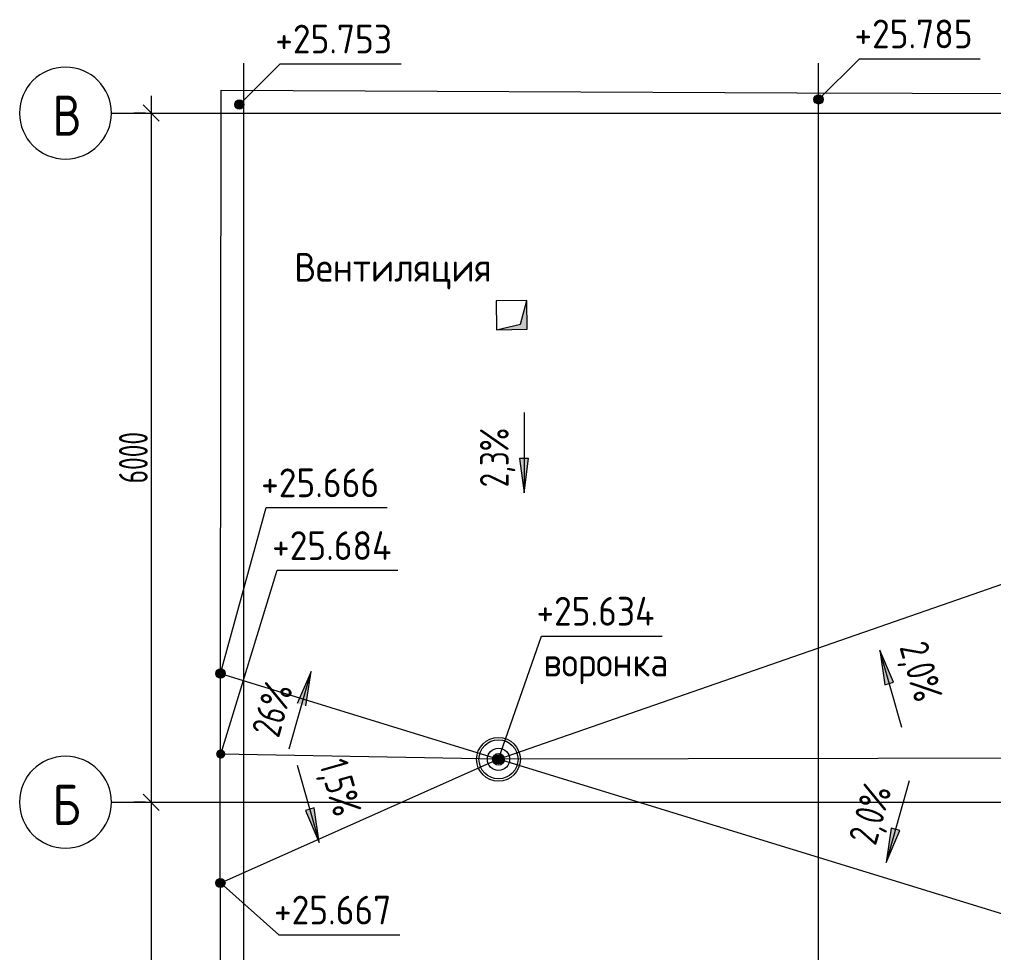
# Model space of a CAD drawing. Header units: millimetres. Extents: x -263990 to 193903, y -164417 to 240530.
# Drawn here: x 93358 to 101834, y -10999 to -2875 of the extents above; entities that cross this region are included whole.
import ezdxf

# ---------------------------------------------------------------- set-up
doc = ezdxf.new("R2010")
doc.units = ezdxf.units.MM
doc.header["$LTSCALE"] = 20
doc.layers.get('0').update_dxf_attribs({"lineweight": 0})
doc.layers.add('Оси_марки', color=7, linetype='Continuous', lineweight=18)
doc.layers.add('Размеры', color=7, linetype='Continuous', lineweight=9)
doc.layers.add('Сантехнические приборы', color=7, linetype='Continuous', lineweight=18, true_color=0x0080c0)
doc.styles.add('GOST Common', font='gost-common.ttf', dxfattribs={"width": 0.9, "height": 350})
doc.styles.add('GOST Common_1', font='gost-common.ttf', dxfattribs={"width": 0.8, "height": 350})
doc.styles.add('GOST Common_2', font='gost-common.ttf', dxfattribs={"width": 0.9, "height": 250})
doc.styles.add('ISOCPEUR', font='isocpeur.ttf', dxfattribs={"width": 0.9, "height": 250})

# ---------------------------------------------------------------- blocks, each defined once
blk = doc.blocks.new('Ось сетки - Круг_Ø8 мм-6577-_О__L1_0_000_')
at = {"layer": 'Оси_марки', "lineweight": 20}
for start, end in [(360, 180), (180, 360)]:
    blk.add_arc((0, 0), 4, start, end, dxfattribs=at)
blk = doc.blocks.new('_Oblique')
at = {"color": 0, "linetype": 'ByBlock', "lineweight": -2}
blk.add_line((-0.5, -0.5), (0.5, 0.5), dxfattribs=at)
blk = doc.blocks.new('109_Водосточная воронка - Радиус 70-1083720-_О__R_8_390_')
at = {"layer": 'Сантехнические приборы', "color": 7}
for radius in [190.5, 169.9, 50.8]:
    blk.add_circle((0, 0), radius, dxfattribs=at)

msp = doc.modelspace()

# ---------------------------------------------------------------- hatches: boundary and pattern name
at = {"layer": 'Размеры', "lineweight": 20}
h = msp.add_hatch(color=256, dxfattribs=at)
edge = h.paths.add_edge_path(flags=0)
edge.add_arc((100311.64325, -3571.42342), 40, -0.000000005, 359.999999995)
h = msp.add_hatch(color=256, dxfattribs=at)
edge = h.paths.add_edge_path(flags=0)
edge.add_arc((95271.70264, -3616.07581), 40, -0.000000005, 359.999999995)
h = msp.add_hatch(color=256, dxfattribs=at)
h.dxf.hatch_style = 1
h.paths.add_polyline_path([(97773.13237, -5321.37265), (97717.4747, -5528.95461), (97509.20407, -5578.80018), (97775.31312, -5571.78893)])
for points in [[(97748.65538, -6997.71568), (97788.15113, -6697.71568), (97709.15963, -6697.71568)], [(100844.01199, -8367.54717), (100887.97578, -8666.92502), (100963.96244, -8645.3453)], [(95894.87191, -8552.05711), (95774.90515, -8829.8482), (95850.89054, -8851.43238)], [(95966.82347, -10039.89345), (95922.8421, -9740.51818), (95846.85671, -9762.10236)], [(100899.36235, -10214.52574), (101019.31279, -9936.7276), (100943.32613, -9915.14788)]]:
    msp.add_hatch(color=256, dxfattribs=at).paths.add_polyline_path(points, flags=0)
h = msp.add_hatch(color=256, dxfattribs=at)
edge = h.paths.add_edge_path(flags=0)
edge.add_arc((95107.70581, -8569.43722), 40, -0.000000005, 359.999999995)
h = msp.add_hatch(color=256, dxfattribs=at)
edge = h.paths.add_edge_path(flags=0)
edge.add_arc((95109.19161, -9270.55099), 40, -0.000000005, 359.999999995)
h = msp.add_hatch(color=256, dxfattribs=at)
edge = h.paths.add_edge_path(flags=0)
edge.add_arc((97526.3608, -9316.62624), 40, -0.000000005, 359.999999995)
h = msp.add_hatch(color=256, dxfattribs=at)
edge = h.paths.add_edge_path(flags=0)
edge.add_arc((95106.50439, -10393.13405), 40, -0.000000005, 359.999999995)

# ---------------------------------------------------------------- linework, layer by layer
for p, q in [((100311.64325, -3571.42342), (100666.50137, -3216.5653)), ((100666.50137, -3216.5653), (101719.07481, -3216.5653)), ((95271.70264, -3616.07581, 25673.25242), (95626.56076, -3261.21769, 25673.25242)), ((95311.64325, -17462.99997), (95311.64325, -3256.27129)), ((95626.56076, -3261.21769, 25673.25242), (96679.1342, -3261.21769, 25673.25242)), ((100311.64325, -17462.99997), (100311.64325, -3256.27129)), ((94503.92234, -3540.217), (94503.92234, -9840.217)), ((94157.99999, -3690.217), (140786.26471, -3690.217)), ((94453.90724, -3690.217), (94353.92234, -3690.217)), ((97748.65538, -6297.71568), (97748.65538, -6997.71568)), ((97788.15113, -6697.71568), (97709.15963, -6697.71568)), ((97709.15963, -6697.71568), (97748.65538, -6997.71568)), ((97748.65538, -6997.71568), (97788.15113, -6697.71568)), ((95107.70581, -8569.43722, 25673.25242), (95503.89258, -7124.89634, 25673.25242)), ((95503.89258, -7124.89634, 25673.25242), (96556.46602, -7124.89634, 25673.25242)), ((95109.19237, -9270.83512), (95599.11072, -7671.30976)), ((95599.11072, -7671.30976), (96651.68417, -7671.30976)), ((97526.3608, -9316.62624), (97899.31859, -8243.22454)), ((97899.31859, -8243.22454), (98951.89203, -8243.22454)), ((100844.01199, -8367.54717), (100887.97578, -8666.92502)), ((100963.96244, -8645.3453), (100844.01199, -8367.54717)), ((101035.24527, -9040.91915), (100844.01199, -8367.54717)), ((95703.59909, -9225.41787), (95894.87191, -8552.05711)), ((95894.87191, -8552.05711), (95774.90515, -8829.8482)), ((95850.89054, -8851.43238), (95894.87191, -8552.05711)), ((100887.97578, -8666.92502), (100963.96244, -8645.3453)), ((95775.55066, -9366.5327), (95966.82347, -10039.89345)), ((94503.92234, -9540.217), (94503.92234, -15840.217)), ((101101.36694, -9503.2257), (100899.36235, -10214.52574)), ((94157.99999, -9690.217), (140786.26471, -9690.217)), ((94453.90724, -9690.217), (94353.92234, -9690.217)), ((94453.90724, -9690.217), (94353.92234, -9690.217)), ((95922.8421, -9740.51818), (95846.85671, -9762.10236)), ((95966.82347, -10039.89345), (95922.8421, -9740.51818)), ((95846.85671, -9762.10236), (95966.82347, -10039.89345)), ((100943.32613, -9915.14788), (100899.36235, -10214.52574)), ((101019.31279, -9936.7276), (100943.32613, -9915.14788)), ((100899.36235, -10214.52574), (101019.31279, -9936.7276)), ((95106.50515, -10393.41817), (95615.58499, -10845.03495)), ((95615.58499, -10845.03495), (96668.15843, -10845.03495))]:
    msp.add_line(p, q, dxfattribs=at)
msp.add_lwpolyline([(95114.3403, -3490.37501), (100122.1898, -3514.5982), (105134.5268, -3527.55614), (109935.12354, -3527.33304), (109883.4984, -8693.01835), (109928.04109, -15829.95152), (105530.44447, -15805.85709), (100590.80697, -15802.76656), (95106.59227, -15799.76271), (95112.13475, -12469.05387), (95105.3839, -9940.82289), (95108.27746, -8569.59105)], close=True, dxfattribs=at)
for points in [[(97509.20407, -5578.80018), (97775.31312, -5571.78893), (97773.13237, -5321.37265), (97505.95862, -5325.35411), (97509.20407, -5578.80018)], [(97509.20407, -5578.80018), (97717.4747, -5528.95461), (97773.13237, -5321.37265)], [(97526.3608, -9316.62624), (101989.24273, -7763.44562)], [(107429.58411, -9298.88221), (101989.24273, -10688.56398), (97526.3608, -9316.62624), (95106.60032, -10396.37832)], [(97526.3608, -9316.62624), (95106.7984, -9270.50538)], [(107429.58411, -9298.88221), (97526.3608, -9316.62624)]]:
    msp.add_lwpolyline(points, dxfattribs=at)
at = {"layer": 'Размеры', "lineweight": 20, "elevation": 25673.25242}
msp.add_lwpolyline([(95108.27746, -8569.59105), (97526.3608, -9316.62624)], dxfattribs=at)
at = {"layer": 'Размеры', "lineweight": 20}
for centre, radius in [((100311.64325, -3571.42342), 40), ((95271.70264, -3616.07581, 25673.25242), 40), ((95107.70581, -8569.43722, 25673.25242), 40), ((97526.3608, -9316.62624, 25635.10668), 97.05836), ((97526.3608, -9316.62624), 40), ((95106.59166, -10393.13571), 40)]:
    msp.add_circle(centre, radius, dxfattribs=at)

# ---------------------------------------------------------------- block references
for name, p, xscale, yscale, zscale, rotation in [('Ось сетки - Круг_Ø8 мм-6577-_О__L1_0_000_', (93757.99999, -3690.217), 99.99999999999994, 99.99999999999994, 99.99999999999994, 269.9999999999994), ('_Oblique', (94503.92234, -3690.217), 141.4, 141.4, 141.4, 90), ('Ось сетки - Круг_Ø8 мм-6577-_О__L1_0_000_', (93757.99999, -9690.217), 99.99999999999994, 99.99999999999994, 99.99999999999994, 269.9999999999994), ('_Oblique', (94503.92234, -9690.217), 141.4, 141.4, 141.4, 270), ('_Oblique', (94503.92234, -9690.217), 141.4, 141.4, 141.4, 90)]:
    msp.add_blockref(name, p, dxfattribs=dict(at, xscale=xscale, yscale=yscale, zscale=zscale, rotation=rotation))
at = {"layer": 'Размеры', "lineweight": 20, "rotation": 179.4695112825543}
msp.add_blockref('109_Водосточная воронка - Радиус 70-1083720-_О__R_8_390_', (97526.3608, -9316.62624, 25635.10668), dxfattribs=at)

# ---------------------------------------------------------------- texts
at = {"layer": 'Размеры', "lineweight": 20, "char_height": 250}
for s, insert, width, attachment_point, rotation, style in [('+25.785', (100623.77211, -2876.09646, -29175.57371), 1266.66625, 1, 359.999999995, 'ISOCPEUR'), ('+25.753', (95583.8315, -2920.74885, -3502.32129), 1266.66625, 1, 359.999999995, 'ISOCPEUR'), ('Вентиляция', (95749.72833, -4908.18094), 1266.66625, 1, 359.999999995, 'ISOCPEUR'), ('\\A1;6000', (94348.92234, -6690.217), 756.8431497, 5, 90, 'GOST Common_1'), ('+25.666', (95461.16332, -6784.4275, -3502.32129), 1266.66625, 1, 359.999999995, 'ISOCPEUR'), ('+25.684', (95556.38147, -7330.84092, -29175.57371), 1266.66625, 1, 359.999999995, 'ISOCPEUR'), ('+25.634', (97856.58934, -7902.7557, -29175.57371), 1266.66625, 1, 359.999999995, 'ISOCPEUR'), ('воронка', (97917.37658, -8345.54952), 1266.66625, 1, 359.999999995, 'ISOCPEUR'), ('+25.667', (95572.85573, -10504.56611, -29175.57371), 1266.66625, 1, 359.999999995, 'ISOCPEUR')]:
    msp.add_mtext(s, dxfattribs=dict(at, insert=insert, width=width, attachment_point=attachment_point, rotation=rotation, style=style))
at = {"layer": 'Размеры', "lineweight": 20, "char_height": 350, "width": 310.2530625, "attachment_point": 1, "style": 'GOST Common'}
for s, insert in [('\\fGOST Common|b0|i0|c204|p34|;\\W.9;В', (93644.6771, -3537.63009)), ('\\fGOST Common|b0|i0|c204|p34|;\\W.9;Б', (93644.6771, -9537.63009))]:
    msp.add_mtext(s, dxfattribs=dict(at, insert=insert))
at = {"layer": 'Размеры', "lineweight": 20, "char_height": 250, "attachment_point": 1, "line_spacing_factor": 1.022761, "style": 'GOST Common_2'}
for s, insert, width, rotation in [('2,3%', (97365, -6948), 712.0296956, 89.999999995), ('2,0%', (101254, -8270), 790.4736451, 285.854202309), ('26%', (95374, -9070), 790.4736451, 74.142433396), ('1,5%', (96205.31557, -9291.44493), 790.4736451, 285.857566594), ('2,0%', (100569, -10007), 790.4736451, 74.145797681)]:
    msp.add_mtext(s, dxfattribs=dict(at, insert=insert, width=width, rotation=rotation))

doc.saveas('drawing.dxf')
